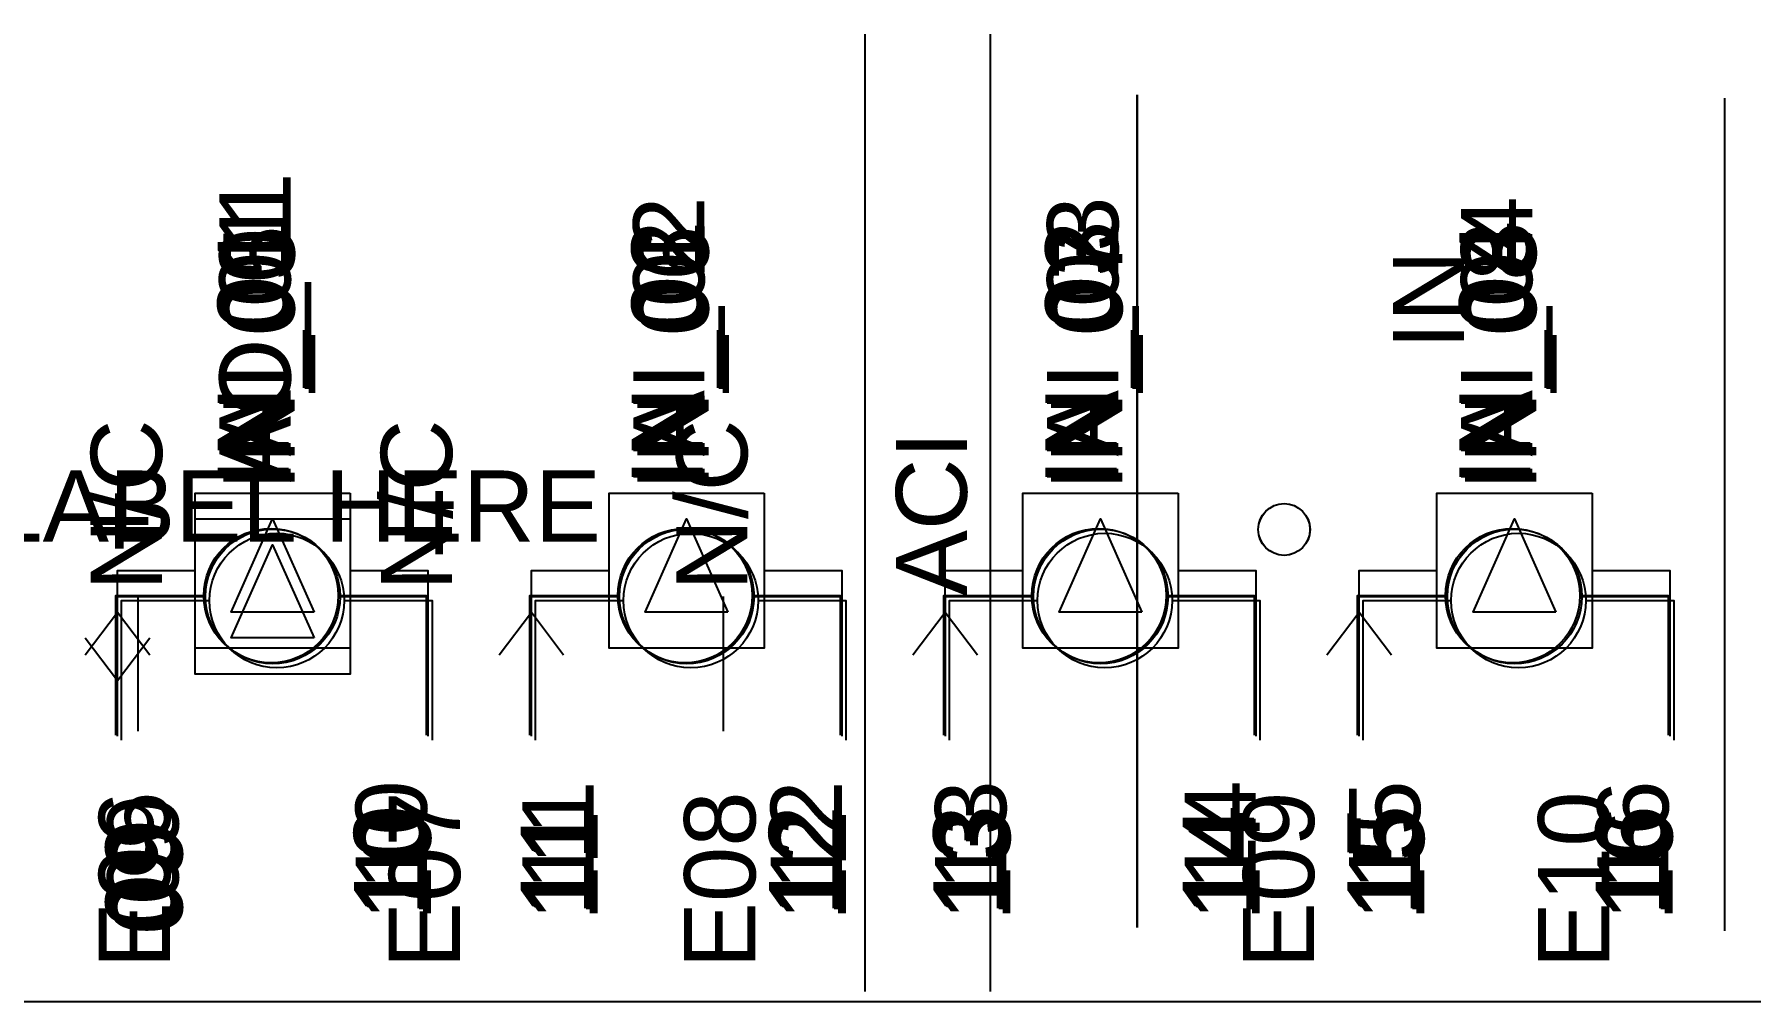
# Model space of a CAD drawing. Extents: x 0.5 to 23.7, y 0.2 to 17.2.
# Drawn here: x 11.441 to 13.1, y 3.487 to 4.422 of the extents above; entities that cross this region are included whole.
import ezdxf

# ---------------------------------------------------------------- set-up
doc = ezdxf.new("R2010")
doc.units = 0
doc.header["$MEASUREMENT"] = 0
for name, color, linetype in [('3_01__0-__EMPTY', 7, 'CONTINUOUS'), ('3_02__B-___3__DI___4__DO__', 7, 'CONTINUOUS'), ('3_03__1-___4__DI___4__DO__', 7, 'CONTINUOUS'), ('3_04__C-___4__DI___4__DO__', 7, 'CONTINUOUS'), ('3_05__6-___4__AI____4__AO', 7, 'CONTINUOUS'), ('3_06__3-___8__DI', 7, 'CONTINUOUS'), ('3_07__D-___4__DI___3__DO__', 7, 'CONTINUOUS'), ('4_01__0-_A-__EMPTY____1__A', 7, 'CONTINUOUS'), ('4_02__B-_A-___3__DI___4__D', 7, 'CONTINUOUS'), ('4_03__1-_A-___4__DI___4__D', 7, 'CONTINUOUS'), ('4_04__C-_A-___4__DI___4__D', 7, 'CONTINUOUS'), ('4_05__6-_A-___4__AI____4__', 7, 'CONTINUOUS'), ('4_06__9-_A-___10__RTD_INPU', 7, 'CONTINUOUS'), ('4_07__3-_A-___8__DI____1__', 7, 'CONTINUOUS'), ('4_08__D-_A-___4__DI___3__D', 7, 'CONTINUOUS'), ('4_09__0-_7-__EMPTY____1__A', 7, 'CONTINUOUS'), ('4_10__B-_7-___3__DI___4__D', 7, 'CONTINUOUS'), ('4_11__1-_7-___4__DI___4__D', 7, 'CONTINUOUS'), ('4_12__C-_7-___4__DI___4__D', 7, 'CONTINUOUS'), ('4_13__6-_7-___4__AI____4__', 7, 'CONTINUOUS'), ('4_14__9-_7-___10__RTD_INPU', 7, 'CONTINUOUS'), ('4_15__3-_7-___8__DI____1__', 7, 'CONTINUOUS'), ('4_16__D-_7-___4__DI___3__D', 7, 'CONTINUOUS'), ('6_00____DWG', 7, 'CONTINUOUS')]:
    doc.layers.add(name, color=color, linetype=linetype)
doc.styles.add('ARIAL', font='arial.ttf')

msp = doc.modelspace()

# ---------------------------------------------------------------- linework, layer by layer
at = {"layer": '3_02__B-___3__DI___4__DO__'}
for points in [[(11.7466, 3.9534), (11.7466, 3.8034), (11.5966, 3.8034), (11.5966, 3.9534), (11.7466, 3.9534)], [(11.7116, 3.8384), (11.6316, 3.8384), (11.6716, 3.9284), (11.7116, 3.8384)], [(11.5216, 3.7434), (11.5215, 3.8784), (11.5966, 3.8784)], [(11.7466, 3.8784), (11.8217, 3.8784), (11.8217, 3.7434)], [(11.9218, 3.7434), (11.9218, 3.8784), (12.0068, 3.8784)], [(12.1368, 3.8784), (12.2218, 3.8784), (12.2218, 3.7434)], [(12.3219, 3.7434), (12.3219, 3.8784), (12.4069, 3.8784)], [(12.5369, 3.8784), (12.6219, 3.8784), (12.6219, 3.7434)], [(12.7218, 3.7434), (12.7217, 3.8784), (12.8069, 3.8784)], [(12.937, 3.8784), (13.0219, 3.8784), (13.0219, 3.7434)], [(11.4903, 3.8384), (11.5216, 3.7972), (11.5528, 3.8384)]]:
    msp.add_lwpolyline(points, dxfattribs=at)
for centre in [(12.0718, 3.8784), (12.4719, 3.8784), (12.8718, 3.8784)]:
    msp.add_circle(centre, 0.065, dxfattribs=at)
at = {"layer": '3_03__1-___4__DI___4__DO__'}
for points in [[(11.5218, 3.7434), (11.5217, 3.8784), (11.6067, 3.8784)], [(11.7368, 3.8784), (11.8217, 3.8784), (11.8217, 3.7434)], [(11.9218, 3.7434), (11.9218, 3.8784), (12.0068, 3.8784)], [(12.1368, 3.8784), (12.2218, 3.8784), (12.2218, 3.7434)], [(12.3219, 3.7434), (12.3219, 3.8784), (12.4069, 3.8784)], [(12.5369, 3.8784), (12.6219, 3.8784), (12.6219, 3.7434)], [(12.7218, 3.7434), (12.7217, 3.8784), (12.8069, 3.8784)], [(12.937, 3.8784), (13.0219, 3.8784), (13.0219, 3.7434)]]:
    msp.add_lwpolyline(points, dxfattribs=at)
for centre in [(11.6717, 3.8784), (12.0718, 3.8784), (12.4719, 3.8784), (12.8719, 3.8784)]:
    msp.add_circle(centre, 0.065, dxfattribs=at)
at = {"layer": '3_04__C-___4__DI___4__DO__'}
for points in [[(11.5218, 3.7435), (11.5217, 3.8785), (11.6067, 3.8785)], [(11.7368, 3.8785), (11.8217, 3.8785), (11.8217, 3.7435)], [(11.9218, 3.7435), (11.9218, 3.8785), (12.0068, 3.8785)], [(12.1368, 3.8785), (12.2218, 3.8785), (12.2218, 3.7435)], [(12.3219, 3.7435), (12.3219, 3.8785), (12.4069, 3.8785)], [(12.5369, 3.8785), (12.6219, 3.8785), (12.6219, 3.7435)], [(12.7218, 3.7435), (12.7217, 3.8785), (12.8069, 3.8785)], [(12.937, 3.8785), (13.0219, 3.8785), (13.0219, 3.7435)]]:
    msp.add_lwpolyline(points, dxfattribs=at)
for centre in [(11.6717, 3.8785), (12.0718, 3.8785), (12.4719, 3.8785), (12.8718, 3.8785)]:
    msp.add_circle(centre, 0.065, dxfattribs=at)
at = {"layer": '3_05__6-___4__AI____4__AO'}
for points in [[(11.7466, 3.9783), (11.7466, 3.8284), (11.5966, 3.8284), (11.5966, 3.9783), (11.7466, 3.9783)], [(12.1466, 3.9783), (12.1466, 3.8284), (11.9967, 3.8284), (11.9967, 3.9783), (12.1466, 3.9783)], [(12.5467, 3.9783), (12.5467, 3.8284), (12.3967, 3.8284), (12.3967, 3.9783), (12.5467, 3.9783)], [(12.9468, 3.9783), (12.9468, 3.8284), (12.7968, 3.8284), (12.7968, 3.9783), (12.9468, 3.9783)], [(11.7116, 3.8634), (11.6316, 3.8634), (11.6716, 3.9534), (11.7116, 3.8634)], [(12.1116, 3.8634), (12.0316, 3.8634), (12.0716, 3.9534), (12.1116, 3.8634)], [(12.5117, 3.8634), (12.4317, 3.8634), (12.4717, 3.9534), (12.5117, 3.8634)], [(12.9118, 3.8634), (12.8318, 3.8634), (12.8718, 3.9534), (12.9118, 3.8634)], [(11.5216, 3.7684), (11.5216, 3.9034), (11.5966, 3.9034)], [(11.7466, 3.9034), (11.8217, 3.9034), (11.8217, 3.7684)], [(11.9216, 3.7684), (11.9216, 3.9034), (11.9966, 3.9034)], [(12.1467, 3.9034), (12.2218, 3.9034), (12.2218, 3.7684)], [(12.3217, 3.7684), (12.3216, 3.9034), (12.3967, 3.9034)], [(12.5467, 3.9034), (12.6218, 3.9034), (12.6218, 3.7684)], [(12.7217, 3.7684), (12.7217, 3.9034), (12.7968, 3.9034)], [(12.9468, 3.9034), (13.0219, 3.9034), (13.0219, 3.7684)], [(11.4904, 3.8222), (11.5216, 3.8634), (11.5528, 3.8222)], [(11.8904, 3.8222), (11.9216, 3.8634), (11.9528, 3.8222)], [(12.2904, 3.8222), (12.3217, 3.8634), (12.3529, 3.8222)], [(12.6905, 3.8222), (12.7217, 3.8634), (12.7529, 3.8222)]]:
    msp.add_lwpolyline(points, dxfattribs=at)
at = {"layer": '3_06__3-___8__DI'}
for points in [[(11.5256, 3.7395), (11.5256, 3.8745), (11.6106, 3.8745)], [(11.7406, 3.8745), (11.8256, 3.8745), (11.8256, 3.7395)], [(11.9257, 3.7395), (11.9257, 3.8745), (12.0107, 3.8745)], [(12.1407, 3.8745), (12.2257, 3.8745), (12.2257, 3.7395)], [(12.3258, 3.7395), (12.3257, 3.8745), (12.4107, 3.8745)], [(12.5407, 3.8745), (12.6257, 3.8745), (12.6257, 3.7395)], [(12.7256, 3.7395), (12.7256, 3.8745), (12.8106, 3.8745)], [(12.9406, 3.8745), (13.0256, 3.8745), (13.0256, 3.7395)]]:
    msp.add_lwpolyline(points, dxfattribs=at)
for centre in [(11.6756, 3.8745), (12.0757, 3.8745), (12.4758, 3.8745), (12.8756, 3.8745)]:
    msp.add_circle(centre, 0.065, dxfattribs=at)
at = {"layer": '3_07__D-___4__DI___3__DO__'}
for points in [[(11.52, 3.7443), (11.52, 3.8793), (11.605, 3.8793)], [(11.735, 3.8793), (11.82, 3.8793), (11.82, 3.7443)], [(11.9201, 3.7443), (11.9201, 3.8793), (12.0051, 3.8793)], [(12.1351, 3.8793), (12.2201, 3.8793), (12.2201, 3.7443)], [(12.3202, 3.7443), (12.3202, 3.8793), (12.4051, 3.8793)], [(12.5352, 3.8793), (12.6202, 3.8793), (12.6202, 3.7443)], [(12.72, 3.7443), (12.72, 3.8793), (12.8052, 3.8793)], [(12.9352, 3.8793), (13.0202, 3.8793), (13.0202, 3.7443)]]:
    msp.add_lwpolyline(points, dxfattribs=at)
for centre in [(11.67, 3.8793), (12.0701, 3.8793), (12.4702, 3.8793), (12.87, 3.8793)]:
    msp.add_circle(centre, 0.065, dxfattribs=at)
at = {"layer": '4_01__0-_A-__EMPTY____1__A'}
for points in [[(12.2441, 3.4968), (12.2441, 4.4218)], [(12.3652, 3.4968), (12.3652, 4.4218)], [(12.5072, 3.5584), (12.5072, 4.3634)], [(13.0752, 3.5552), (13.0752, 4.3602)]]:
    msp.add_lwpolyline(points, dxfattribs=at)
msp.add_circle((12.6492, 3.9432), 0.025, dxfattribs=at)
at = {"layer": '4_02__B-_A-___3__DI___4__D'}
for points in [[(12.2441, 3.4968), (12.2441, 4.4218)], [(12.3652, 3.4968), (12.3652, 4.4218)], [(12.5072, 3.5584), (12.5072, 4.3634)], [(13.0752, 3.5552), (13.0752, 4.3602)]]:
    msp.add_lwpolyline(points, dxfattribs=at)
msp.add_circle((12.6492, 3.9432), 0.025, dxfattribs=at)
at = {"layer": '4_03__1-_A-___4__DI___4__D'}
for points in [[(12.2441, 3.4968), (12.2441, 4.4218)], [(12.3652, 3.4968), (12.3652, 4.4218)], [(12.5072, 3.5584), (12.5072, 4.3634)], [(13.0752, 3.5552), (13.0752, 4.3602)]]:
    msp.add_lwpolyline(points, dxfattribs=at)
msp.add_circle((12.6492, 3.9432), 0.025, dxfattribs=at)
at = {"layer": '4_04__C-_A-___4__DI___4__D'}
for points in [[(12.2441, 3.4968), (12.2441, 4.4218)], [(12.3652, 3.4968), (12.3652, 4.4218)], [(12.5072, 3.5584), (12.5072, 4.3634)], [(13.0752, 3.5552), (13.0752, 4.3602)]]:
    msp.add_lwpolyline(points, dxfattribs=at)
msp.add_circle((12.6492, 3.9432), 0.025, dxfattribs=at)
at = {"layer": '4_05__6-_A-___4__AI____4__'}
for points in [[(12.2441, 3.4968), (12.2441, 4.4218)], [(12.3652, 3.4968), (12.3652, 4.4218)], [(12.5072, 3.5584), (12.5072, 4.3634)], [(13.0752, 3.5552), (13.0752, 4.3602)]]:
    msp.add_lwpolyline(points, dxfattribs=at)
msp.add_circle((12.6492, 3.9432), 0.025, dxfattribs=at)
at = {"layer": '4_06__9-_A-___10__RTD_INPU'}
for points in [[(12.2441, 3.4968), (12.2441, 4.4218)], [(12.3652, 3.4968), (12.3652, 4.4218)], [(12.5072, 3.5584), (12.5072, 4.3634)], [(13.0752, 3.5552), (13.0752, 4.3602)]]:
    msp.add_lwpolyline(points, dxfattribs=at)
msp.add_circle((12.6492, 3.9432), 0.025, dxfattribs=at)
at = {"layer": '4_07__3-_A-___8__DI____1__'}
for points in [[(12.2441, 3.4968), (12.2441, 4.4218)], [(12.3652, 3.4968), (12.3652, 4.4218)], [(12.5072, 3.5584), (12.5072, 4.3634)], [(13.0752, 3.5552), (13.0752, 4.3602)]]:
    msp.add_lwpolyline(points, dxfattribs=at)
msp.add_circle((12.6492, 3.9432), 0.025, dxfattribs=at)
at = {"layer": '4_08__D-_A-___4__DI___3__D'}
for points in [[(12.2441, 3.4968), (12.2441, 4.4218)], [(12.3652, 3.4968), (12.3652, 4.4218)], [(12.5072, 3.5584), (12.5072, 4.3634)], [(13.0752, 3.5552), (13.0752, 4.3602)]]:
    msp.add_lwpolyline(points, dxfattribs=at)
msp.add_circle((12.6492, 3.9432), 0.025, dxfattribs=at)
at = {"layer": '4_09__0-_7-__EMPTY____1__A'}
for points in [[(12.2442, 3.4968), (12.2442, 4.4218)], [(12.3652, 3.4968), (12.3652, 4.4218)], [(12.5072, 3.5584), (12.5072, 4.3634)], [(13.0752, 3.5552), (13.0752, 4.3602)], [(11.5416, 3.7484), (11.5416, 3.8785)], [(11.8219, 3.7484), (11.8219, 3.8785)], [(12.1073, 3.7484), (12.1073, 3.8785)]]:
    msp.add_lwpolyline(points, dxfattribs=at)
msp.add_circle((12.6492, 3.9432), 0.025, dxfattribs=at)
at = {"layer": '4_10__B-_7-___3__DI___4__D'}
for points in [[(12.2442, 3.4968), (12.2442, 4.4218)], [(12.3652, 3.4968), (12.3652, 4.4218)], [(12.5072, 3.5584), (12.5072, 4.3634)], [(13.0752, 3.5552), (13.0752, 4.3602)], [(11.5416, 3.7484), (11.5416, 3.8785)], [(11.8219, 3.7484), (11.8219, 3.8785)], [(12.1073, 3.7484), (12.1073, 3.8785)]]:
    msp.add_lwpolyline(points, dxfattribs=at)
msp.add_circle((12.6492, 3.9432), 0.025, dxfattribs=at)
at = {"layer": '4_11__1-_7-___4__DI___4__D'}
for points in [[(12.2441, 3.4968), (12.2441, 4.4218)], [(12.3652, 3.4968), (12.3652, 4.4218)], [(12.5072, 3.5584), (12.5072, 4.3634)], [(13.0752, 3.5552), (13.0752, 4.3602)], [(11.5415, 3.7484), (11.5415, 3.8785)], [(11.8219, 3.7484), (11.8219, 3.8785)], [(12.1072, 3.7484), (12.1072, 3.8785)]]:
    msp.add_lwpolyline(points, dxfattribs=at)
msp.add_circle((12.6491, 3.9432), 0.025, dxfattribs=at)
at = {"layer": '4_12__C-_7-___4__DI___4__D'}
for points in [[(12.2442, 3.4968), (12.2442, 4.4218)], [(12.3652, 3.4968), (12.3652, 4.4218)], [(12.5073, 3.5584), (12.5073, 4.3634)], [(13.0752, 3.5552), (13.0752, 4.3602)], [(11.5416, 3.7484), (11.5416, 3.8785)], [(11.8219, 3.7484), (11.8219, 3.8785)], [(12.1073, 3.7484), (12.1073, 3.8785)]]:
    msp.add_lwpolyline(points, dxfattribs=at)
msp.add_circle((12.6492, 3.9432), 0.025, dxfattribs=at)
at = {"layer": '4_13__6-_7-___4__AI____4__'}
for points in [[(12.2442, 3.4968), (12.2442, 4.4218)], [(12.3652, 3.4968), (12.3652, 4.4218)], [(12.5072, 3.5584), (12.5072, 4.3634)], [(13.0752, 3.5552), (13.0752, 4.3602)], [(11.5416, 3.7484), (11.5416, 3.8785)], [(11.8219, 3.7484), (11.8219, 3.8785)], [(12.1073, 3.7484), (12.1073, 3.8785)]]:
    msp.add_lwpolyline(points, dxfattribs=at)
msp.add_circle((12.6492, 3.9432), 0.025, dxfattribs=at)
at = {"layer": '4_14__9-_7-___10__RTD_INPU'}
for points in [[(12.2442, 3.4968), (12.2442, 4.4218)], [(12.3652, 3.4968), (12.3652, 4.4218)], [(12.5073, 3.5584), (12.5073, 4.3634)], [(13.0752, 3.5552), (13.0752, 4.3602)], [(11.5416, 3.7484), (11.5416, 3.8785)], [(11.8219, 3.7484), (11.8219, 3.8785)], [(12.1073, 3.7484), (12.1073, 3.8785)]]:
    msp.add_lwpolyline(points, dxfattribs=at)
msp.add_circle((12.6492, 3.9432), 0.025, dxfattribs=at)
at = {"layer": '4_15__3-_7-___8__DI____1__'}
for points in [[(12.2442, 3.4968), (12.2442, 4.4218)], [(12.3652, 3.4968), (12.3652, 4.4218)], [(12.5072, 3.5584), (12.5072, 4.3634)], [(13.0752, 3.5552), (13.0752, 4.3602)], [(11.5416, 3.7484), (11.5416, 3.8785)], [(11.8219, 3.7484), (11.8219, 3.8785)], [(12.1073, 3.7484), (12.1073, 3.8785)]]:
    msp.add_lwpolyline(points, dxfattribs=at)
msp.add_circle((12.6492, 3.9432), 0.025, dxfattribs=at)
at = {"layer": '4_16__D-_7-___4__DI___3__D'}
for points in [[(12.2442, 3.4968), (12.2442, 4.4218)], [(12.3652, 3.4968), (12.3652, 4.4218)], [(12.5072, 3.5584), (12.5072, 4.3634)], [(13.0752, 3.5552), (13.0752, 4.3602)], [(11.5416, 3.7484), (11.5416, 3.8785)], [(11.8219, 3.7484), (11.8219, 3.8785)], [(12.1073, 3.7484), (12.1073, 3.8785)]]:
    msp.add_lwpolyline(points, dxfattribs=at)
msp.add_circle((12.6492, 3.9432), 0.025, dxfattribs=at)
at = {"layer": '6_00____DWG'}
msp.add_lwpolyline([(13.2659, 3.4868), (9.396, 3.4868)], dxfattribs=at)

# ---------------------------------------------------------------- texts
at = {"layer": '3_01__0-__EMPTY', "style": 'ARIAL'}
msp.add_text('PLACE EXPANSION CARD LABEL HERE', height=0.068833, dxfattribs=at).set_placement((10.1669, 3.9314))
at = {"layer": '3_02__B-___3__DI___4__DO__', "style": 'ARIAL'}
for s, height, p in [('AO_01', 0.06883, (11.689, 3.9888)), ('IN_01', 0.06883, (12.089, 3.9843)), ('IN_02', 0.06883, (12.4889, 3.9843)), ('IN_03', 0.06883, (12.8889, 3.9843)), ('+', 0.0787, (11.5615, 3.9194)), ('–', 0.0787, (11.8615, 3.9192)), ('10', 0.06883, (11.8206, 3.5689)), ('11', 0.06883, (11.9818, 3.5689)), ('12', 0.06883, (12.2217, 3.5689)), ('13', 0.06883, (12.3806, 3.5689)), ('14', 0.06883, (12.6217, 3.5689)), ('15', 0.06883, (12.7806, 3.5689)), ('16', 0.06883, (13.0206, 3.5689)), ('09', 0.06883, (11.5806, 3.5555))]:
    msp.add_text(s, height=height, rotation=90, dxfattribs=at).set_placement(p)
at = {"layer": '3_03__1-___4__DI___4__DO__', "style": 'ARIAL'}
for s, p in [('IN_01', (11.689, 3.9843)), ('IN_02', (12.089, 3.9843)), ('IN_03', (12.4889, 3.9843)), ('IN_04', (12.8889, 3.9843)), ('10', (11.8206, 3.5689)), ('11', (11.9818, 3.5689)), ('12', (12.2217, 3.5689)), ('13', (12.3806, 3.5689)), ('14', (12.6217, 3.5689)), ('15', (12.7806, 3.5689)), ('16', (13.0206, 3.5689)), ('09', (11.5806, 3.5555))]:
    msp.add_text(s, height=0.06883, rotation=90, dxfattribs=at).set_placement(p)
at = {"layer": '3_04__C-___4__DI___4__DO__', "style": 'ARIAL'}
for s, p in [('IN_01', (11.689, 3.9843)), ('IN_02', (12.089, 3.9843)), ('IN_03', (12.4889, 3.9843)), ('IN_04', (12.8889, 3.9843)), ('10', (11.8206, 3.569)), ('11', (11.9818, 3.569)), ('12', (12.2217, 3.569)), ('13', (12.3806, 3.569)), ('14', (12.6217, 3.569)), ('15', (12.7806, 3.569)), ('16', (13.0206, 3.569)), ('09', (11.5806, 3.5555))]:
    msp.add_text(s, height=0.06883, rotation=90, dxfattribs=at).set_placement(p)
at = {"layer": '3_05__6-___4__AI____4__AO', "style": 'ARIAL'}
for s, p in [('AI_01', (11.6889, 4.0138)), ('AI_02', (12.0889, 4.0138)), ('AI_03', (12.4889, 4.0138)), ('AI_04', (12.8889, 4.0138)), ('09', (11.5806, 3.5804)), ('10', (11.8206, 3.5938)), ('11', (11.9817, 3.5938)), ('12', (12.2217, 3.5938)), ('13', (12.3806, 3.5938)), ('14', (12.6217, 3.5938)), ('15', (12.7806, 3.5938)), ('16', (13.0206, 3.5938))]:
    msp.add_text(s, height=0.06883, rotation=90, dxfattribs=at).set_placement(p)
at = {"layer": '3_06__3-___8__DI', "style": 'ARIAL'}
for s, p in [('IN_05', (11.6928, 3.9804)), ('IN_06', (12.0929, 3.9804)), ('IN_07', (12.4928, 3.9804)), ('IN_08', (12.8928, 3.9804)), ('10', (11.8245, 3.565)), ('11', (11.9856, 3.565)), ('12', (12.2256, 3.565)), ('13', (12.3845, 3.565)), ('14', (12.6256, 3.565)), ('15', (12.7845, 3.565)), ('16', (13.0245, 3.565)), ('09', (11.5845, 3.5515))]:
    msp.add_text(s, height=0.06883, rotation=90, dxfattribs=at).set_placement(p)
at = {"layer": '3_07__D-___4__DI___3__DO__', "style": 'ARIAL'}
for s, p in [('IN_01', (11.6872, 3.9852)), ('IN_02', (12.0873, 3.9852)), ('IN_03', (12.4872, 3.9852)), ('IN_04', (12.8872, 3.9852)), ('10', (11.8189, 3.5698)), ('11', (11.98, 3.5698)), ('12', (12.22, 3.5698)), ('13', (12.3789, 3.5698)), ('14', (12.62, 3.5698)), ('15', (12.7789, 3.5698)), ('16', (13.0189, 3.5698)), ('09', (11.5789, 3.5564))]:
    msp.add_text(s, height=0.06883, rotation=90, dxfattribs=at).set_placement(p)
at = {"layer": '4_01__0-_A-__EMPTY____1__A', "style": 'ARIAL'}
for s, height, p in [('IN', 0.06883, (12.8231, 4.117)), ('ACI', 0.06846, (12.3425, 3.8788)), ('E09', 0.06883, (12.6781, 3.519)), ('E10', 0.06883, (12.9634, 3.519))]:
    msp.add_text(s, height=height, rotation=90, dxfattribs=at).set_placement(p)
at = {"layer": '4_02__B-_A-___3__DI___4__D', "style": 'ARIAL'}
for s, height, p in [('IN', 0.06883, (12.8231, 4.117)), ('ACI', 0.06846, (12.3425, 3.8788)), ('E09', 0.06883, (12.6781, 3.519)), ('E10', 0.06883, (12.9634, 3.519))]:
    msp.add_text(s, height=height, rotation=90, dxfattribs=at).set_placement(p)
at = {"layer": '4_03__1-_A-___4__DI___4__D', "style": 'ARIAL'}
for s, height, p in [('IN', 0.06883, (12.8231, 4.117)), ('ACI', 0.06846, (12.3425, 3.8788)), ('E09', 0.06883, (12.6781, 3.519)), ('E10', 0.06883, (12.9634, 3.519))]:
    msp.add_text(s, height=height, rotation=90, dxfattribs=at).set_placement(p)
at = {"layer": '4_04__C-_A-___4__DI___4__D', "style": 'ARIAL'}
for s, height, p in [('IN', 0.06883, (12.8231, 4.117)), ('ACI', 0.06846, (12.3425, 3.8788)), ('E09', 0.06883, (12.6781, 3.519)), ('E10', 0.06883, (12.9634, 3.519))]:
    msp.add_text(s, height=height, rotation=90, dxfattribs=at).set_placement(p)
at = {"layer": '4_05__6-_A-___4__AI____4__', "style": 'ARIAL'}
for s, height, p in [('IN', 0.06883, (12.8231, 4.117)), ('ACI', 0.06846, (12.3425, 3.8788)), ('E09', 0.06883, (12.6781, 3.519)), ('E10', 0.06883, (12.9634, 3.519))]:
    msp.add_text(s, height=height, rotation=90, dxfattribs=at).set_placement(p)
at = {"layer": '4_06__9-_A-___10__RTD_INPU', "style": 'ARIAL'}
for s, height, p in [('IN', 0.06883, (12.8231, 4.117)), ('ACI', 0.06846, (12.3425, 3.8788)), ('E09', 0.06883, (12.6781, 3.519)), ('E10', 0.06883, (12.9634, 3.519))]:
    msp.add_text(s, height=height, rotation=90, dxfattribs=at).set_placement(p)
at = {"layer": '4_07__3-_A-___8__DI____1__', "style": 'ARIAL'}
for s, height, p in [('IN', 0.06883, (12.8231, 4.117)), ('ACI', 0.06846, (12.3425, 3.8788)), ('E09', 0.06883, (12.6781, 3.519)), ('E10', 0.06883, (12.9634, 3.519))]:
    msp.add_text(s, height=height, rotation=90, dxfattribs=at).set_placement(p)
at = {"layer": '4_08__D-_A-___4__DI___3__D', "style": 'ARIAL'}
for s, height, p in [('IN', 0.06883, (12.8231, 4.117)), ('ACI', 0.06846, (12.3425, 3.8788)), ('E09', 0.06883, (12.6781, 3.519)), ('E10', 0.06883, (12.9634, 3.519))]:
    msp.add_text(s, height=height, rotation=90, dxfattribs=at).set_placement(p)
at = {"layer": '4_09__0-_7-__EMPTY____1__A', "style": 'ARIAL'}
for s, height, p in [('IN', 0.06883, (12.8231, 4.117)), ('N/C', 0.06883, (11.5647, 3.8839)), ('N/C', 0.06883, (11.845, 3.8839)), ('N/C', 0.06883, (12.1304, 3.8839)), ('ACI', 0.06846, (12.3425, 3.8788)), ('E06', 0.06883, (11.5724, 3.519)), ('E07', 0.06883, (11.8527, 3.519)), ('E08', 0.06883, (12.1381, 3.519)), ('E09', 0.06883, (12.6781, 3.519)), ('E10', 0.06883, (12.9635, 3.519))]:
    msp.add_text(s, height=height, rotation=90, dxfattribs=at).set_placement(p)
at = {"layer": '4_10__B-_7-___3__DI___4__D', "style": 'ARIAL'}
for s, height, p in [('IN', 0.06883, (12.8231, 4.117)), ('N/C', 0.06883, (11.5647, 3.8839)), ('N/C', 0.06883, (11.845, 3.8839)), ('N/C', 0.06883, (12.1304, 3.8839)), ('ACI', 0.06846, (12.3425, 3.8788)), ('E06', 0.06883, (11.5724, 3.519)), ('E07', 0.06883, (11.8527, 3.519)), ('E08', 0.06883, (12.1381, 3.519)), ('E09', 0.06883, (12.6781, 3.519)), ('E10', 0.06883, (12.9635, 3.519))]:
    msp.add_text(s, height=height, rotation=90, dxfattribs=at).set_placement(p)
at = {"layer": '4_11__1-_7-___4__DI___4__D', "style": 'ARIAL'}
for s, height, p in [('IN', 0.06883, (12.8231, 4.117)), ('N/C', 0.06883, (11.5647, 3.8839)), ('N/C', 0.06883, (11.845, 3.8839)), ('N/C', 0.06883, (12.1304, 3.8839)), ('ACI', 0.06846, (12.3424, 3.8788)), ('E06', 0.06883, (11.5724, 3.519)), ('E07', 0.06883, (11.8527, 3.519)), ('E08', 0.06883, (12.1381, 3.519)), ('E09', 0.06883, (12.6781, 3.519)), ('E10', 0.06883, (12.9634, 3.519))]:
    msp.add_text(s, height=height, rotation=90, dxfattribs=at).set_placement(p)
at = {"layer": '4_12__C-_7-___4__DI___4__D', "style": 'ARIAL'}
for s, height, p in [('IN', 0.06883, (12.8231, 4.117)), ('N/C', 0.06883, (11.5647, 3.8839)), ('N/C', 0.06883, (11.845, 3.8839)), ('N/C', 0.06883, (12.1304, 3.8839)), ('ACI', 0.06846, (12.3425, 3.8788)), ('E06', 0.06883, (11.5725, 3.519)), ('E07', 0.06883, (11.8528, 3.519)), ('E08', 0.06883, (12.1382, 3.519)), ('E09', 0.06883, (12.6781, 3.519)), ('E10', 0.06883, (12.9635, 3.519))]:
    msp.add_text(s, height=height, rotation=90, dxfattribs=at).set_placement(p)
at = {"layer": '4_13__6-_7-___4__AI____4__', "style": 'ARIAL'}
for s, height, p in [('IN', 0.06883, (12.8231, 4.117)), ('N/C', 0.06883, (11.5647, 3.8839)), ('N/C', 0.06883, (11.845, 3.8839)), ('N/C', 0.06883, (12.1304, 3.8839)), ('ACI', 0.06846, (12.3425, 3.8788)), ('E06', 0.06883, (11.5724, 3.519)), ('E07', 0.06883, (11.8527, 3.519)), ('E08', 0.06883, (12.1381, 3.519)), ('E09', 0.06883, (12.6781, 3.519)), ('E10', 0.06883, (12.9635, 3.519))]:
    msp.add_text(s, height=height, rotation=90, dxfattribs=at).set_placement(p)
at = {"layer": '4_14__9-_7-___10__RTD_INPU', "style": 'ARIAL'}
for s, height, p in [('IN', 0.06883, (12.8231, 4.117)), ('N/C', 0.06883, (11.5647, 3.8839)), ('N/C', 0.06883, (11.845, 3.8839)), ('N/C', 0.06883, (12.1304, 3.8839)), ('ACI', 0.06846, (12.3425, 3.8788)), ('E06', 0.06883, (11.5725, 3.519)), ('E07', 0.06883, (11.8528, 3.519)), ('E08', 0.06883, (12.1382, 3.519)), ('E09', 0.06883, (12.6781, 3.519)), ('E10', 0.06883, (12.9635, 3.519))]:
    msp.add_text(s, height=height, rotation=90, dxfattribs=at).set_placement(p)
at = {"layer": '4_15__3-_7-___8__DI____1__', "style": 'ARIAL'}
for s, height, p in [('IN', 0.06883, (12.8231, 4.117)), ('N/C', 0.06883, (11.5647, 3.8839)), ('N/C', 0.06883, (11.845, 3.8839)), ('N/C', 0.06883, (12.1304, 3.8839)), ('ACI', 0.06846, (12.3425, 3.8788)), ('E06', 0.06883, (11.5724, 3.519)), ('E07', 0.06883, (11.8527, 3.519)), ('E08', 0.06883, (12.1381, 3.519)), ('E09', 0.06883, (12.6781, 3.519)), ('E10', 0.06883, (12.9635, 3.519))]:
    msp.add_text(s, height=height, rotation=90, dxfattribs=at).set_placement(p)
at = {"layer": '4_16__D-_7-___4__DI___3__D', "style": 'ARIAL'}
for s, height, p in [('IN', 0.06883, (12.8231, 4.117)), ('N/C', 0.06883, (11.5647, 3.8839)), ('N/C', 0.06883, (11.845, 3.8839)), ('N/C', 0.06883, (12.1304, 3.8839)), ('ACI', 0.06846, (12.3425, 3.8788)), ('E06', 0.06883, (11.5724, 3.519)), ('E07', 0.06883, (11.8527, 3.519)), ('E08', 0.06883, (12.1381, 3.519)), ('E09', 0.06883, (12.6781, 3.519)), ('E10', 0.06883, (12.9635, 3.519))]:
    msp.add_text(s, height=height, rotation=90, dxfattribs=at).set_placement(p)

doc.saveas('drawing.dxf')
